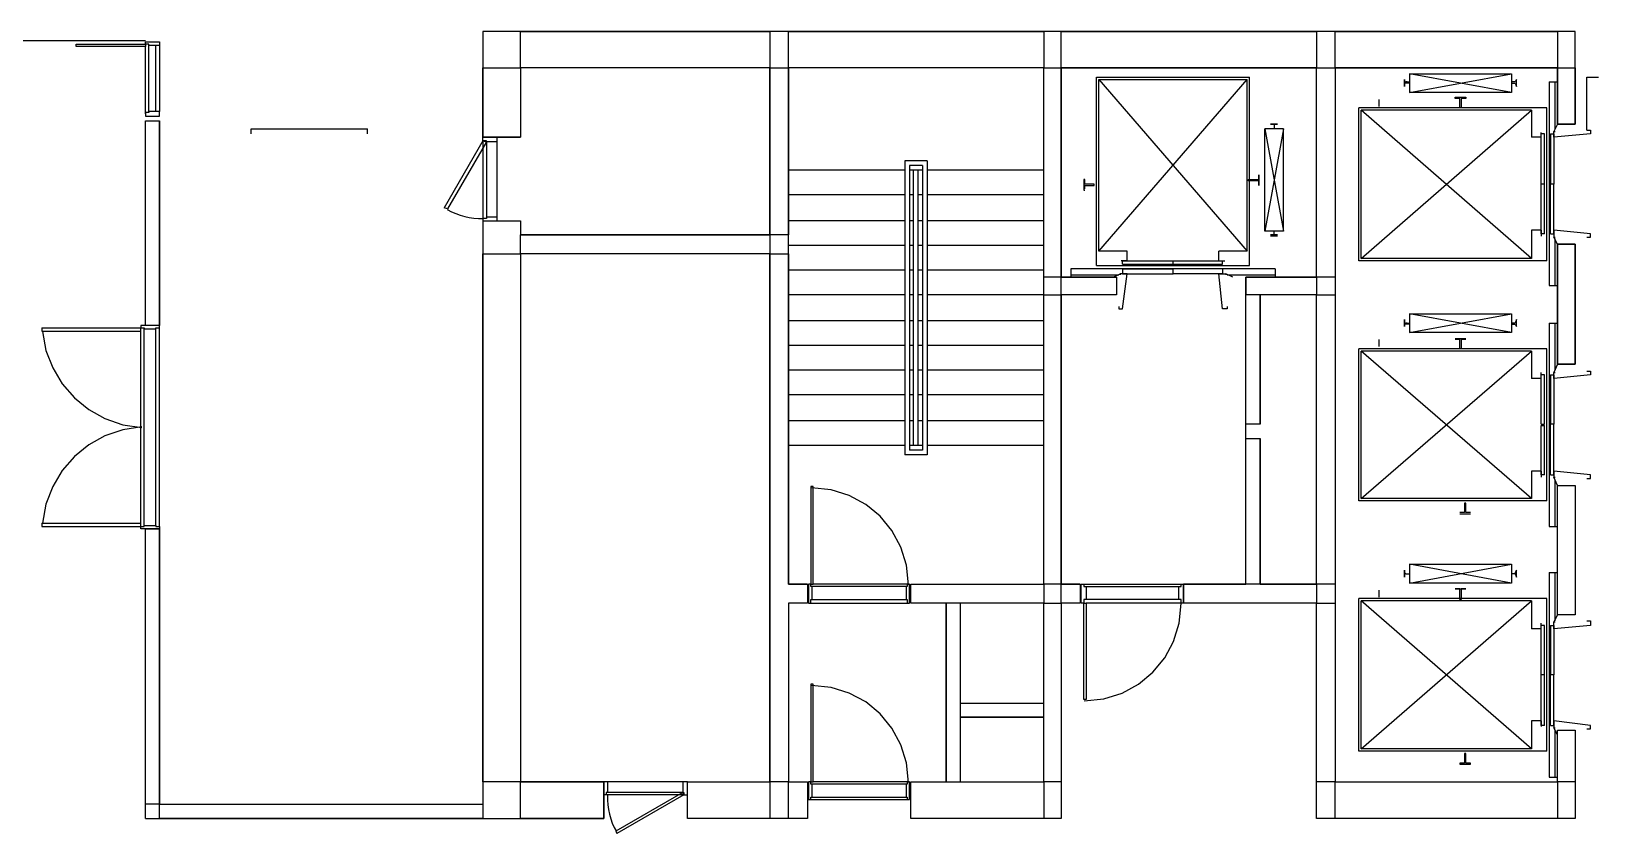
# Model space of a CAD drawing. Header units: millimetres. Extents: x -1062 to 473405, y -148599 to 38948.
# Drawn here: x 8255 to 25175, y -133243 to -124580 of the extents above; entities that cross this region are included whole.
import ezdxf

# ---------------------------------------------------------------- set-up
doc = ezdxf.new("R2010")
doc.units = ezdxf.units.MM
for name, color, linetype in [('CORE_REF', 8, 'Continuous'), ('DOOR', 3, 'Continuous'), ('WALL', 7, 'Continuous')]:
    doc.layers.add(name, color=color, linetype=linetype)

msp = doc.modelspace()

# ---------------------------------------------------------------- linework, layer by layer
at = {"layer": 'CORE_REF'}
for p, q in [((23131.3, -125037.7), (23131.3, -125240.9)), ((24235.6, -125240.9), (23131.3, -125037.7)), ((23131.3, -125037.7), (24235.6, -125037.7)), ((23131.3, -125240.9), (24235.6, -125037.7)), ((24235.6, -125037.7), (24235.6, -125240.9)), ((19754.9, -127108), (19754.9, -125075.8)), ((19754.9, -125075.8), (21405, -125075.8)), ((19780.3, -126955.6), (19780.3, -125101.2)), ((19780.3, -125101.2), (21379.6, -125101.2)), ((19780.3, -126955.6), (21379.6, -125101.2)), ((19780.3, -125101.2), (21379.6, -126955.6)), ((21379.6, -126955.6), (21379.6, -125101.2)), ((21405, -127108), (21405, -125075.8)), ((23080.5, -125177.4), (23080.5, -125101.2)), ((23080.5, -125101.2), (23080.5, -125126.6)), ((23080.5, -125126.6), (23093.2, -125126.6)), ((23093.2, -125139.3), (23080.5, -125139.3)), ((23080.5, -125139.3), (23080.5, -125177.4)), ((23105.9, -125126.6), (23093.2, -125126.6)), ((23105.9, -125139.3), (23093.2, -125139.3)), ((23105.9, -125126.6), (23131.3, -125126.6)), ((23131.3, -125139.3), (23105.9, -125139.3)), ((23131.3, -125126.6), (23131.3, -125139.3)), ((24261, -125126.6), (24235.6, -125126.6)), ((24235.6, -125126.6), (24235.6, -125139.3)), ((24235.6, -125139.3), (24261, -125139.3)), ((24273.7, -125126.6), (24261, -125126.6)), ((24261, -125139.3), (24273.7, -125139.3)), ((24286.4, -125101.2), (24273.7, -125126.6)), ((24273.7, -125139.3), (24286.4, -125177.4)), ((24286.4, -125177.4), (24286.4, -125101.2)), ((24641.8, -125126.6), (24641.8, -127323.9)), ((24641.8, -125126.6), (24730.6, -125126.6)), ((24705.3, -125634.7), (24705.3, -125126.6)), ((22801.3, -125317.1), (22801.3, -125393.3)), ((24235.6, -125240.9), (23131.3, -125240.9)), ((23626.3, -125304.4), (23626.3, -125291.7)), ((23626.3, -125291.7), (23740.6, -125291.7)), ((23677.1, -125304.4), (23626.3, -125304.4)), ((23677.1, -125342.5), (23677.1, -125304.4)), ((23677.1, -125406.1), (23677.1, -125342.5)), ((23740.6, -125304.4), (23689.8, -125304.4)), ((23689.8, -125304.4), (23689.8, -125342.5)), ((23689.8, -125342.5), (23689.8, -125406.1)), ((23740.6, -125291.7), (23740.6, -125304.4)), ((24616.4, -125406.1), (22585.5, -125406.1)), ((22585.5, -127057.2), (22585.5, -125406.1)), ((24451.4, -125431.5), (22610.9, -125431.5)), ((22610.9, -127031.8), (22610.9, -125431.5)), ((24451.4, -127031.8), (22610.9, -125431.5)), ((22610.9, -127031.8), (24451.4, -125431.5)), ((23689.8, -125406.1), (23677.1, -125406.1)), ((24451.4, -125431.5), (24451.4, -125723.6)), ((24616.4, -127057.2), (24616.4, -125406.1)), ((21773.1, -125634.7), (21570, -125634.7)), ((21570, -126739.7), (21570, -125634.7)), ((21773.1, -125634.7), (21570, -126739.7)), ((21570, -125634.7), (21773.1, -126739.7)), ((21633.5, -125583.9), (21709.6, -125583.9)), ((21671.6, -125583.9), (21633.5, -125583.9)), ((21671.6, -125583.9), (21671.6, -125609.3)), ((21684.3, -125583.9), (21671.6, -125583.9)), ((21671.6, -125609.3), (21671.6, -125634.7)), ((21709.6, -125583.9), (21684.3, -125583.9)), ((21773.1, -126739.7), (21773.1, -125634.7)), ((24552.9, -125723.6), (24552.9, -125672.8)), ((24552.9, -126231.6), (24552.9, -125685.5)), ((24591, -125685.5), (24552.9, -125685.5)), ((24591, -126231.6), (24591, -125685.5)), ((24654.5, -125685.5), (24654.5, -126231.6)), ((24654.5, -125685.5), (24692.6, -125685.5)), ((24730.6, -125583.9), (24692.6, -125660.1)), ((24692.6, -125723.6), (24692.6, -125660.1)), ((24692.6, -125660.1), (24705.3, -125660.1)), ((24692.6, -125685.5), (24692.6, -126231.6)), ((25086, -125685.5), (24692.6, -125723.6)), ((25048, -125647.4), (25086, -125647.4)), ((25086, -125647.4), (25086, -125685.5)), ((24552.9, -125723.6), (24451.4, -125723.6)), ((17927.1, -125977.6), (17685.9, -125977.6)), ((17685.9, -125977.6), (17685.9, -129152.9)), ((17876.3, -126028.4), (17736.7, -126028.4)), ((17736.7, -126028.4), (17736.7, -129102.1)), ((17876.3, -126028.4), (17876.3, -129102.1)), ((17927.1, -125977.6), (17927.1, -129152.9)), ((17685.9, -126079.2), (16429.3, -126079.2)), ((17876.3, -126079.2), (17736.7, -126079.2)), ((17774.7, -126079.2), (17774.7, -129051.3)), ((17825.5, -126079.2), (17825.5, -129051.3)), ((17876.3, -126079.2), (17863.6, -126079.2)), ((19183.7, -126079.2), (17927.1, -126079.2)), ((19628, -126180.8), (19615.3, -126180.8)), ((19615.3, -126180.8), (19615.3, -126295.1)), ((19628, -126231.6), (19628, -126180.8)), ((21392.3, -126193.5), (21392.3, -126180.8)), ((21392.3, -126180.8), (21430.4, -126180.8)), ((21430.4, -126193.5), (21392.3, -126193.5)), ((21430.4, -126180.8), (21455.8, -126180.8)), ((21455.8, -126193.5), (21430.4, -126193.5)), ((21455.8, -126180.8), (21468.5, -126180.8)), ((21468.5, -126193.5), (21455.8, -126193.5)), ((21468.5, -126180.8), (21493.9, -126180.8)), ((21493.9, -126193.5), (21468.5, -126193.5)), ((21493.9, -126180.8), (21506.6, -126180.8)), ((21506.6, -126193.5), (21493.9, -126193.5)), ((21506.6, -126180.8), (21506.6, -126130)), ((21506.6, -126130), (21506.6, -126244.3)), ((21506.6, -126244.3), (21506.6, -126193.5)), ((17685.9, -126345.9), (16429.3, -126345.9)), ((17774.7, -126345.9), (17736.7, -126345.9)), ((17876.3, -126345.9), (17825.5, -126345.9)), ((19183.7, -126345.9), (17927.1, -126345.9)), ((19615.3, -126295.1), (19628, -126295.1)), ((19640.7, -126231.6), (19628, -126231.6)), ((19628, -126282.4), (19628, -126244.3)), ((19628, -126244.3), (19640.7, -126244.3)), ((19691.4, -126231.6), (19640.7, -126231.6)), ((19640.7, -126244.3), (19691.4, -126244.3)), ((19729.5, -126231.6), (19691.4, -126231.6)), ((19691.4, -126244.3), (19729.5, -126244.3)), ((19729.5, -126244.3), (19729.5, -126231.6)), ((24552.9, -126765.1), (24552.9, -126231.6)), ((24591, -126231.6), (24552.9, -126231.6)), ((24591, -126765.1), (24591, -126231.6)), ((24654.5, -126765.1), (24654.5, -126231.6)), ((24692.6, -126231.6), (24654.5, -126231.6)), ((24692.6, -126765.1), (24692.6, -126231.6)), ((17685.9, -126625.4), (16429.3, -126625.4)), ((17774.7, -126625.4), (17736.7, -126625.4)), ((17876.3, -126625.4), (17825.5, -126625.4)), ((19183.7, -126625.4), (17927.1, -126625.4)), ((24451.4, -126727), (24451.4, -127031.8)), ((24552.9, -126727), (24451.4, -126727)), ((24552.9, -126727), (24552.9, -126790.5)), ((25086, -126765.1), (24692.6, -126727)), ((24692.6, -126727), (24692.6, -126803.2)), ((17685.9, -126892.1), (16429.3, -126892.1)), ((17774.7, -126892.1), (17736.7, -126892.1)), ((17876.3, -126892.1), (17825.5, -126892.1)), ((19183.7, -126892.1), (17927.1, -126892.1)), ((21773.1, -126739.7), (21570, -126739.7)), ((21671.6, -126777.8), (21633.5, -126777.8)), ((21709.6, -126790.5), (21633.5, -126790.5)), ((21671.6, -126765.1), (21671.6, -126739.7)), ((21671.6, -126777.8), (21671.6, -126765.1)), ((21684.3, -126777.8), (21671.6, -126777.8)), ((21709.6, -126777.8), (21684.3, -126777.8)), ((24591, -126765.1), (24552.9, -126765.1)), ((24654.5, -126765.1), (24692.6, -126765.1)), ((24692.6, -126803.2), (24705.3, -126803.2)), ((24730.6, -126879.4), (24692.6, -126803.2)), ((24705.3, -127323.9), (24705.3, -126815.9)), ((25048, -126803.2), (25086, -126803.2)), ((25086, -126803.2), (25086, -126765.1)), ((20084.9, -126955.6), (19780.3, -126955.6)), ((20084.9, -127057.2), (20021.4, -127057.2)), ((20034.1, -127057.2), (20580, -127057.2)), ((20034.1, -127095.3), (20034.1, -127057.2)), ((20084.9, -127057.2), (20084.9, -126955.6)), ((20580, -127057.2), (21113.1, -127057.2)), ((20580, -127095.3), (20580, -127057.2)), ((21379.6, -126955.6), (21075, -126955.6)), ((21075, -127057.2), (21075, -126955.6)), ((21075, -127057.2), (21138.5, -127057.2)), ((21113.1, -127095.3), (21113.1, -127057.2)), ((24616.4, -127057.2), (22585.5, -127057.2)), ((24451.4, -127031.8), (22610.9, -127031.8)), ((17685.9, -127158.8), (16429.3, -127158.8)), ((17774.7, -127158.8), (17736.7, -127158.8)), ((17876.3, -127158.8), (17825.5, -127158.8)), ((19183.7, -127158.8), (17927.1, -127158.8)), ((21684.3, -127146.1), (19475.6, -127146.1)), ((19475.6, -127146.1), (19475.6, -127235)), ((19475.6, -127209.6), (19996.1, -127209.6)), ((19754.9, -127108), (21405, -127108)), ((19932.6, -127235), (20008.8, -127196.9)), ((20084.9, -127196.9), (20008.8, -127196.9)), ((20008.8, -127196.9), (20008.8, -127209.6)), ((20034.1, -127095.3), (20580, -127095.3)), ((20034.1, -127146.1), (20580, -127146.1)), ((20034.1, -127146.1), (20034.1, -127196.9)), ((20034.1, -127196.9), (20580, -127196.9)), ((20034.1, -127578), (20084.9, -127196.9)), ((20580, -127095.3), (21113.1, -127095.3)), ((21113.1, -127146.1), (20580, -127146.1)), ((20580, -127196.9), (20580, -127146.1)), ((21113.1, -127196.9), (20580, -127196.9)), ((21113.1, -127578), (21075, -127196.9)), ((21075, -127196.9), (21151.1, -127196.9)), ((21113.1, -127146.1), (21113.1, -127196.9)), ((21151.1, -127196.9), (21151.1, -127209.6)), ((21227.3, -127235), (21151.1, -127196.9)), ((21163.8, -127209.6), (21684.3, -127209.6)), ((21684.3, -127146.1), (21684.3, -127235)), ((24641.8, -127323.9), (24730.6, -127323.9)), ((17685.9, -127425.6), (16429.3, -127425.6)), ((17774.7, -127425.6), (17736.7, -127425.6)), ((17876.3, -127425.6), (17825.5, -127425.6)), ((19183.7, -127425.6), (17927.1, -127425.6)), ((19996.1, -127552.6), (19996.1, -127578)), ((21163.8, -127552.6), (21163.8, -127578)), ((17685.9, -127705), (16429.3, -127705)), ((17774.7, -127705), (17736.7, -127705)), ((17876.3, -127705), (17825.5, -127705)), ((19183.7, -127705), (17927.1, -127705)), ((19996.1, -127578), (20034.1, -127578)), ((21163.8, -127578), (21113.1, -127578)), ((23080.5, -127768.5), (23080.5, -127692.3)), ((23080.5, -127692.3), (23080.5, -127730.4)), ((23080.5, -127730.4), (23093.2, -127730.4)), ((23093.2, -127743.1), (23080.5, -127743.1)), ((23080.5, -127743.1), (23080.5, -127768.5)), ((23105.9, -127730.4), (23093.2, -127730.4)), ((23105.9, -127743.1), (23093.2, -127743.1)), ((23105.9, -127730.4), (23131.3, -127730.4)), ((23131.3, -127743.1), (23105.9, -127743.1)), ((23131.3, -127628.8), (23131.3, -127832)), ((24235.6, -127832), (23131.3, -127628.8)), ((23131.3, -127628.8), (24235.6, -127628.8)), ((23131.3, -127832), (24235.6, -127628.8)), ((23131.3, -127730.4), (23131.3, -127743.1)), ((24235.6, -127628.8), (24235.6, -127832)), ((24261, -127730.4), (24235.6, -127730.4)), ((24235.6, -127730.4), (24235.6, -127743.1)), ((24235.6, -127743.1), (24261, -127743.1)), ((24273.7, -127730.4), (24261, -127730.4)), ((24261, -127743.1), (24273.7, -127743.1)), ((24286.4, -127692.3), (24273.7, -127730.4)), ((24273.7, -127743.1), (24286.4, -127768.5)), ((24286.4, -127768.5), (24286.4, -127692.3)), ((24641.8, -127730.4), (24641.8, -129927.7)), ((24641.8, -127730.4), (24730.6, -127730.4)), ((24705.3, -128238.4), (24705.3, -127730.4)), ((22801.3, -127908.2), (22801.3, -127984.4)), ((24235.6, -127832), (23131.3, -127832)), ((23626.3, -127895.5), (23740.6, -127895.5)), ((23677.1, -127908.2), (23626.3, -127908.2)), ((23677.1, -127946.3), (23677.1, -127908.2)), ((23740.6, -127908.2), (23689.8, -127908.2)), ((23689.8, -127908.2), (23689.8, -127946.3)), ((17685.9, -127971.7), (16429.3, -127971.7)), ((17774.7, -127971.7), (17736.7, -127971.7)), ((17876.3, -127971.7), (17825.5, -127971.7)), ((19183.7, -127971.7), (17927.1, -127971.7)), ((24616.4, -128009.8), (22585.5, -128009.8)), ((22585.5, -129648.3), (22585.5, -128009.8)), ((24451.4, -128035.2), (22610.9, -128035.2)), ((22610.9, -129622.9), (22610.9, -128035.2)), ((24451.4, -129622.9), (22610.9, -128035.2)), ((22610.9, -129622.9), (24451.4, -128035.2)), ((23677.1, -128009.8), (23677.1, -127946.3)), ((23689.8, -128009.8), (23677.1, -128009.8)), ((23689.8, -127946.3), (23689.8, -128009.8)), ((24451.4, -128035.2), (24451.4, -128327.3)), ((24616.4, -129648.3), (24616.4, -128009.8)), ((17685.9, -128238.4), (16429.3, -128238.4)), ((17774.7, -128238.4), (17736.7, -128238.4)), ((17876.3, -128238.4), (17825.5, -128238.4)), ((19183.7, -128238.4), (17927.1, -128238.4)), ((24730.6, -128174.9), (24692.6, -128263.8)), ((25048, -128251.1), (25086, -128251.1)), ((25086, -128251.1), (25086, -128289.2)), ((24552.9, -128327.3), (24451.4, -128327.3)), ((24552.9, -128327.3), (24552.9, -128263.8)), ((24552.9, -128822.7), (24552.9, -128289.2)), ((24591, -128289.2), (24552.9, -128289.2)), ((24591, -128822.7), (24591, -128289.2)), ((24654.5, -128289.2), (24654.5, -128822.7)), ((24654.5, -128289.2), (24692.6, -128289.2)), ((24692.6, -128327.3), (24692.6, -128263.8)), ((24692.6, -128263.8), (24705.3, -128263.8)), ((24692.6, -128289.2), (24692.6, -128822.7)), ((25086, -128289.2), (24692.6, -128327.3)), ((17685.9, -128505.2), (16429.3, -128505.2)), ((17774.7, -128505.2), (17736.7, -128505.2)), ((17876.3, -128505.2), (17825.5, -128505.2)), ((19183.7, -128505.2), (17927.1, -128505.2)), ((17685.9, -128784.6), (16429.3, -128784.6)), ((17774.7, -128784.6), (17736.7, -128784.6)), ((17876.3, -128784.6), (17825.5, -128784.6)), ((19183.7, -128784.6), (17927.1, -128784.6)), ((24552.9, -128822.7), (24591, -128822.7)), ((24552.9, -129368.9), (24552.9, -128835.4)), ((24552.9, -128835.4), (24591, -128835.4)), ((24591, -129368.9), (24591, -128835.4)), ((24654.5, -129368.9), (24654.5, -128822.7)), ((24692.6, -128822.7), (24654.5, -128822.7)), ((24692.6, -129368.9), (24692.6, -128822.7)), ((17685.9, -129051.3), (16429.3, -129051.3)), ((17774.7, -129051.3), (17736.7, -129051.3)), ((17876.3, -129051.3), (17774.7, -129051.3)), ((17876.3, -129051.3), (17863.6, -129051.3)), ((19183.7, -129051.3), (17927.1, -129051.3)), ((17927.1, -129152.9), (17685.9, -129152.9)), ((17876.3, -129102.1), (17736.7, -129102.1)), ((24451.4, -129330.8), (24451.4, -129622.9)), ((24552.9, -129330.8), (24451.4, -129330.8)), ((24552.9, -129330.8), (24552.9, -129394.3)), ((24591, -129368.9), (24552.9, -129368.9)), ((24654.5, -129368.9), (24692.6, -129368.9)), ((25086, -129368.9), (24692.6, -129330.8)), ((24692.6, -129330.8), (24692.6, -129394.3)), ((24692.6, -129394.3), (24705.3, -129394.3)), ((24730.6, -129483.2), (24692.6, -129394.3)), ((24705.3, -129927.7), (24705.3, -129419.7)), ((25048, -129407), (25086, -129407)), ((25086, -129407), (25086, -129368.9)), ((24616.4, -129648.3), (22585.5, -129648.3)), ((24451.4, -129622.9), (22610.9, -129622.9)), ((23727.9, -129775.3), (23677.1, -129775.3)), ((23740.6, -129673.7), (23727.9, -129673.7)), ((23727.9, -129673.7), (23727.9, -129737.2)), ((23727.9, -129737.2), (23727.9, -129775.3)), ((23740.6, -129737.2), (23740.6, -129673.7)), ((23740.6, -129775.3), (23740.6, -129737.2)), ((23791.3, -129775.3), (23740.6, -129775.3)), ((23677.1, -129788), (23791.3, -129788)), ((24641.8, -129927.7), (24730.6, -129927.7)), ((23080.5, -130473.9), (23080.5, -130397.7)), ((23080.5, -130397.7), (23080.5, -130423.1)), ((23080.5, -130423.1), (23093.2, -130435.8)), ((23093.2, -130435.8), (23080.5, -130435.8)), ((23080.5, -130435.8), (23080.5, -130473.9)), ((23093.2, -130435.8), (23105.9, -130435.8)), ((23105.9, -130435.8), (23131.3, -130435.8)), ((23131.3, -130334.2), (23131.3, -130537.4)), ((24235.6, -130537.4), (23131.3, -130334.2)), ((23131.3, -130334.2), (24235.6, -130334.2)), ((23131.3, -130537.4), (24235.6, -130334.2)), ((24235.6, -130334.2), (24235.6, -130537.4)), ((24261, -130435.8), (24235.6, -130435.8)), ((24273.7, -130435.8), (24261, -130435.8)), ((24286.4, -130397.7), (24273.7, -130423.1)), ((24273.7, -130423.1), (24273.7, -130435.8)), ((24273.7, -130435.8), (24286.4, -130473.9)), ((24286.4, -130473.9), (24286.4, -130397.7)), ((24641.8, -130423.1), (24641.8, -132633.1)), ((24641.8, -130423.1), (24730.6, -130423.1)), ((24705.3, -130943.8), (24705.3, -130423.1)), ((22801.3, -130613.6), (22801.3, -130689.8)), ((24235.6, -130537.4), (23131.3, -130537.4)), ((23677.1, -130600.9), (23626.3, -130600.9)), ((23626.3, -130600.9), (23740.6, -130600.9)), ((23677.1, -130613.6), (23677.1, -130600.9)), ((23677.1, -130639), (23677.1, -130613.6)), ((23740.6, -130600.9), (23689.8, -130600.9)), ((23689.8, -130600.9), (23689.8, -130613.6)), ((23689.8, -130613.6), (23689.8, -130639)), ((24616.4, -130702.5), (22585.5, -130702.5)), ((22585.5, -132353.7), (22585.5, -130702.5)), ((24451.4, -130727.9), (22610.9, -130727.9)), ((22610.9, -132328.3), (22610.9, -130727.9)), ((24451.4, -132328.3), (22610.9, -130727.9)), ((22610.9, -132328.3), (24451.4, -130727.9)), ((23677.1, -130651.7), (23677.1, -130639)), ((23677.1, -130702.5), (23677.1, -130651.7)), ((23677.1, -130715.2), (23677.1, -130702.5)), ((23689.8, -130715.2), (23677.1, -130715.2)), ((23689.8, -130639), (23689.8, -130651.7)), ((23689.8, -130651.7), (23689.8, -130702.5)), ((23689.8, -130702.5), (23689.8, -130715.2)), ((24451.4, -130727.9), (24451.4, -131032.7)), ((24616.4, -132353.7), (24616.4, -130702.5)), ((24730.6, -130880.3), (24692.6, -130956.5)), ((24692.6, -131032.7), (24692.6, -130956.5)), ((24692.6, -130956.5), (24705.3, -130956.5)), ((25048, -130943.8), (25086, -130943.8)), ((25086, -130943.8), (25086, -130994.6)), ((24552.9, -131032.7), (24451.4, -131032.7)), ((24552.9, -131032.7), (24552.9, -130969.2)), ((24552.9, -131528.1), (24552.9, -130994.6)), ((24591, -130994.6), (24552.9, -130994.6)), ((24591, -131528.1), (24591, -130994.6)), ((24654.5, -130994.6), (24654.5, -131528.1)), ((24654.5, -130994.6), (24692.6, -130994.6)), ((24692.6, -130994.6), (24692.6, -131528.1)), ((25086, -130994.6), (24692.6, -131032.7)), ((24552.9, -132074.2), (24552.9, -131528.1)), ((24591, -131528.1), (24552.9, -131528.1)), ((24591, -132074.2), (24591, -131528.1)), ((24654.5, -132074.2), (24654.5, -131528.1)), ((24692.6, -131528.1), (24654.5, -131528.1)), ((24692.6, -132074.2), (24692.6, -131528.1)), ((24451.4, -132023.4), (24451.4, -132328.3)), ((24552.9, -132023.4), (24451.4, -132023.4)), ((24552.9, -132023.4), (24552.9, -132086.9)), ((24591, -132074.2), (24552.9, -132074.2)), ((24654.5, -132074.2), (24692.6, -132074.2)), ((25086, -132074.2), (24692.6, -132023.4)), ((24692.6, -132023.4), (24692.6, -132099.6)), ((24692.6, -132099.6), (24705.3, -132099.6)), ((24730.6, -132175.8), (24692.6, -132099.6)), ((24705.3, -132633.1), (24705.3, -132125)), ((25048, -132112.3), (25086, -132112.3)), ((25086, -132112.3), (25086, -132074.2)), ((24616.4, -132353.7), (22585.5, -132353.7)), ((24451.4, -132328.3), (22610.9, -132328.3)), ((23727.9, -132480.7), (23677.1, -132480.7)), ((23677.1, -132480.7), (23677.1, -132493.4)), ((23740.6, -132379.1), (23727.9, -132379.1)), ((23727.9, -132379.1), (23727.9, -132442.6)), ((23727.9, -132442.6), (23727.9, -132468)), ((23727.9, -132468), (23727.9, -132480.7)), ((23740.6, -132442.6), (23740.6, -132379.1)), ((23740.6, -132468), (23740.6, -132442.6)), ((23740.6, -132480.7), (23740.6, -132468)), ((23791.3, -132480.7), (23740.6, -132480.7)), ((23791.3, -132493.4), (23791.3, -132480.7)), ((23677.1, -132493.4), (23791.3, -132493.4)), ((24641.8, -132633.1), (24730.6, -132633.1))]:
    msp.add_line(p, q, dxfattribs=at)
at = {"layer": 'DOOR'}
for p, q in [((9486.1, -124720.2), (9486.1, -124694.8)), ((9486.1, -124694.8), (9638.4, -124694.8)), ((9638.4, -124694.8), (9638.4, -124732.9)), ((8737.2, -124720.2), (9486.1, -124720.2)), ((8737.2, -124745.6), (8737.2, -124720.2)), ((9486.1, -124745.6), (8737.2, -124745.6)), ((9486.1, -124720.2), (9486.1, -124745.6)), ((9524.1, -124720.2), (9486.1, -124720.2)), ((9486.1, -125469.6), (9486.1, -124745.6)), ((9524.1, -124732.9), (9524.1, -124720.2)), ((9524.1, -125444.2), (9524.1, -124732.9)), ((9638.4, -124732.9), (9524.1, -124732.9)), ((9600.3, -125444.2), (9600.3, -124732.9)), ((9638.4, -124720.2), (9638.4, -125444.2)), ((9486.1, -125456.9), (9486.1, -125495)), ((9524.1, -125456.9), (9486.1, -125456.9)), ((9486.1, -125495), (9638.4, -125495)), ((9638.4, -125444.2), (9524.1, -125444.2)), ((9524.1, -125444.2), (9524.1, -125456.9)), ((9638.4, -125495), (9638.4, -125444.2)), ((13129, -125761.7), (12710.2, -126485.7)), ((13167.1, -125774.4), (12748.2, -126498.4)), ((13129, -125723.6), (13281.3, -125723.6)), ((13129, -125761.7), (13129, -125723.6)), ((13167.1, -125761.7), (13129, -125761.7)), ((13129, -125761.7), (13167.1, -125774.4)), ((13129, -125761.7), (13129, -126600)), ((13167.1, -125774.4), (13167.1, -125761.7)), ((13281.3, -125774.4), (13167.1, -125774.4)), ((13167.1, -125774.4), (13167.1, -126600)), ((13281.3, -125723.6), (13281.3, -125774.4)), ((13281.3, -125774.4), (13281.3, -126587.3)), ((12748.2, -126498.4), (12710.2, -126485.7)), ((12744.9, -126503.9), (12790, -126527.5)), ((12790, -126527.5), (12836.5, -126547.8)), ((12836.5, -126547.8), (12884.2, -126564.8)), ((12884.2, -126564.8), (12932.9, -126578.5)), ((12932.9, -126578.5), (12982.4, -126588.9)), ((12982.4, -126588.9), (13032.6, -126595.9)), ((13032.6, -126595.9), (13083.2, -126599.5)), ((13083.2, -126599.5), (13134.1, -126599.6)), ((13167.1, -126600), (13129, -126600)), ((13129, -126600), (13129, -126625.4)), ((13129, -126625.4), (13281.3, -126625.4)), ((13281.3, -126587.3), (13167.1, -126587.3)), ((13167.1, -126587.3), (13167.1, -126600)), ((13281.3, -126587.3), (13281.3, -126625.4)), ((8369.1, -127781.2), (9435.3, -127781.2)), ((8369.1, -127781.2), (8369.1, -127819.3)), ((8369.1, -127819.3), (9435.3, -127819.3)), ((8374.2, -127819.9), (8412.5, -128024.9)), ((9638.4, -127755.8), (9435.3, -127755.8)), ((9435.3, -127755.8), (9435.3, -127781.2)), ((9435.3, -127781.2), (9473.4, -127781.2)), ((9435.3, -129927.7), (9435.3, -127781.2)), ((9473.4, -127781.2), (9473.4, -127793.9)), ((9473.4, -127793.9), (9600.3, -127793.9)), ((9473.4, -129915), (9473.4, -127793.9)), ((9600.3, -127793.9), (9600.3, -127781.2)), ((9600.3, -127781.2), (9638.4, -127781.2)), ((9600.3, -129915), (9600.3, -127793.9)), ((9638.4, -127781.2), (9638.4, -127755.8)), ((9638.4, -129927.7), (9638.4, -127781.2)), ((8412.5, -128024.9), (8485.1, -128215)), ((8485.1, -128215), (8588.4, -128387)), ((8588.4, -128387), (8719.1, -128537.5)), ((8719.1, -128537.5), (8873.8, -128663.3)), ((8873.8, -128663.3), (9049.1, -128760.9)), ((9049.1, -128760.9), (9241.4, -128827.2)), ((9241.4, -128881.8), (9049.1, -128948)), ((9241.4, -128827.2), (9447.4, -128858.6)), ((9447.4, -128850.3), (9241.4, -128881.8)), ((8873.8, -129045.6), (8719.1, -129171.4)), ((9049.1, -128948), (8873.8, -129045.6)), ((8719.1, -129171.4), (8588.4, -129321.9)), ((8588.4, -129321.9), (8485.1, -129493.9)), ((8485.1, -129493.9), (8412.5, -129684)), ((16670.4, -129495.9), (16670.4, -130550.1)), ((16695.8, -129495.9), (16670.4, -129495.9)), ((16887.8, -129529.9), (16676.8, -129508.6)), ((16695.8, -130550.1), (16695.8, -129495.9)), ((17084.4, -129590.9), (16887.8, -129529.9)), ((17262.3, -129687.5), (17084.4, -129590.9)), ((8412.5, -129684), (8374.2, -129889)), ((17417.3, -129815.5), (17262.3, -129687.5)), ((8369.1, -129889.6), (9435.3, -129889.6)), ((8369.1, -129889.6), (8369.1, -129927.7)), ((8369.1, -129927.7), (9435.3, -129927.7)), ((9435.3, -129927.7), (9473.4, -129927.7)), ((9435.3, -129953.1), (9435.3, -129927.7)), ((9473.4, -129927.7), (9473.4, -129915)), ((9473.4, -129915), (9600.3, -129915)), ((9600.3, -129915), (9600.3, -129927.7)), ((9600.3, -129927.7), (9638.4, -129927.7)), ((9638.4, -129927.7), (9638.4, -129953.1)), ((17545.1, -129970.6), (17417.3, -129815.5)), ((9638.4, -129953.1), (9435.3, -129953.1)), ((17641.7, -130148.6), (17545.1, -129970.6)), ((17702.7, -130345.2), (17641.7, -130148.6)), ((17724, -130556.4), (17702.7, -130345.2)), ((16670.4, -130550.1), (16645.1, -130550.1)), ((16645.1, -130550.1), (16645.1, -130753.3)), ((16670.4, -130550.1), (16695.8, -130550.1)), ((16670.4, -130575.5), (16670.4, -130550.1)), ((16683.1, -130575.5), (16670.4, -130575.5)), ((16683.1, -130715.2), (16683.1, -130575.5)), ((17698.6, -130575.5), (16683.1, -130575.5)), ((17711.3, -130550.1), (16695.8, -130550.1)), ((17711.3, -130575.5), (17698.6, -130575.5)), ((17698.6, -130575.5), (17698.6, -130715.2)), ((17736.7, -130550.1), (17711.3, -130550.1)), ((17711.3, -130550.1), (17711.3, -130575.5)), ((17736.7, -130753.3), (17736.7, -130550.1)), ((19589.9, -130753.3), (19589.9, -130550.1)), ((19589.9, -130550.1), (19615.3, -130550.1)), ((19615.3, -130550.1), (19615.3, -130575.5)), ((19615.3, -130550.1), (20668.8, -130550.1)), ((19615.3, -130575.5), (19640.7, -130575.5)), ((19640.7, -130575.5), (19640.7, -130715.2)), ((19640.7, -130575.5), (20643.4, -130575.5)), ((20643.4, -130715.2), (20643.4, -130575.5)), ((20643.4, -130575.5), (20668.8, -130575.5)), ((20668.8, -130575.5), (20668.8, -130550.1)), ((20668.8, -130550.1), (20694.2, -130550.1)), ((16645.1, -130753.3), (16670.4, -130753.3)), ((16670.4, -130753.3), (16670.4, -130715.2)), ((16670.4, -130715.2), (16683.1, -130715.2)), ((16670.4, -130753.3), (17711.3, -130753.3)), ((16683.1, -130715.2), (17698.6, -130715.2)), ((17698.6, -130715.2), (17711.3, -130715.2)), ((17711.3, -130715.2), (17711.3, -130753.3)), ((17711.3, -130753.3), (17736.7, -130753.3)), ((19615.3, -130753.3), (19589.9, -130753.3)), ((19640.7, -130715.2), (19615.3, -130715.2)), ((19615.3, -130715.2), (19615.3, -130753.3)), ((19615.3, -131794.8), (19615.3, -130753.3)), ((19615.3, -130753.3), (19640.7, -130753.3)), ((20643.4, -130715.2), (19640.7, -130715.2)), ((19640.7, -130753.3), (19640.7, -131794.8)), ((20668.8, -130753.3), (19640.7, -130753.3)), ((20668.8, -130715.2), (20643.4, -130715.2)), ((20647.5, -130970.8), (20668.8, -130759.6)), ((20668.8, -130753.3), (20668.8, -130715.2)), ((20694.2, -130753.3), (20668.8, -130753.3)), ((20586.5, -131167.5), (20647.5, -130970.8)), ((20490, -131345.5), (20586.5, -131167.5)), ((20362.1, -131500.6), (20490, -131345.5)), ((16670.4, -131629.7), (16670.4, -132683.9)), ((16695.8, -131629.7), (16670.4, -131629.7)), ((16695.8, -132683.9), (16695.8, -131629.7)), ((20029.2, -131725.2), (20207.1, -131628.5)), ((20207.1, -131628.5), (20362.1, -131500.6)), ((16887.8, -131663.7), (16676.8, -131642.4)), ((17084.4, -131724.7), (16887.8, -131663.7)), ((17262.3, -131821.3), (17084.4, -131724.7)), ((19640.7, -131794.8), (19615.3, -131794.8)), ((19621.6, -131807.5), (19832.7, -131786.2)), ((19832.7, -131786.2), (20029.2, -131725.2)), ((17417.3, -131949.3), (17262.3, -131821.3)), ((17545.1, -132104.4), (17417.3, -131949.3)), ((17641.7, -132282.4), (17545.1, -132104.4)), ((17702.7, -132479.1), (17641.7, -132282.4)), ((17724, -132690.2), (17702.7, -132479.1)), ((14436.4, -132823.6), (14436.4, -132683.9)), ((14474.5, -132683.9), (14436.4, -132683.9)), ((14474.5, -132798.2), (14461.8, -132798.2)), ((14461.8, -132798.2), (14461.8, -132823.6)), ((15286.9, -132798.2), (14461.8, -132798.2)), ((15286.9, -132683.9), (14474.5, -132683.9)), ((14474.5, -132683.9), (14474.5, -132798.2)), ((15286.9, -132798.2), (14563.4, -133217.4)), ((15337.6, -132683.9), (15286.9, -132683.9)), ((15286.9, -132683.9), (15286.9, -132798.2)), ((15286.9, -132798.2), (15299.6, -132798.2)), ((15299.6, -132823.6), (15286.9, -132798.2)), ((15299.6, -132798.2), (15299.6, -132823.6)), ((15337.6, -132823.6), (15337.6, -132683.9)), ((16670.4, -132683.9), (16645.1, -132683.9)), ((16645.1, -132683.9), (16645.1, -132874.4)), ((16670.4, -132683.9), (16695.8, -132683.9)), ((16670.4, -132709.3), (16670.4, -132683.9)), ((16683.1, -132709.3), (16670.4, -132709.3)), ((16683.1, -132849), (16683.1, -132709.3)), ((17698.6, -132709.3), (16683.1, -132709.3)), ((17711.3, -132683.9), (16695.8, -132683.9)), ((17711.3, -132709.3), (17698.6, -132709.3)), ((17698.6, -132709.3), (17698.6, -132849)), ((17736.7, -132683.9), (17711.3, -132683.9)), ((17711.3, -132683.9), (17711.3, -132709.3)), ((17736.7, -132874.4), (17736.7, -132683.9)), ((14461.8, -132823.6), (14436.4, -132823.6)), ((15299.6, -132823.6), (14461.8, -132823.6)), ((14474.9, -132831.2), (14475, -132882.2)), ((14475, -132882.2), (14478.6, -132932.8)), ((14478.6, -132932.8), (14485.6, -132983)), ((14485.6, -132983), (14495.9, -133032.6)), ((15299.6, -132823.6), (14576.1, -133242.8)), ((15299.6, -132823.6), (15337.6, -132823.6)), ((16645.1, -132874.4), (16670.4, -132874.4)), ((16670.4, -132874.4), (16670.4, -132849)), ((16670.4, -132849), (16683.1, -132849)), ((16670.4, -132874.4), (17711.3, -132874.4)), ((16683.1, -132849), (17698.6, -132849)), ((17698.6, -132849), (17711.3, -132849)), ((17711.3, -132849), (17711.3, -132874.4)), ((17711.3, -132874.4), (17736.7, -132874.4)), ((14495.9, -133032.6), (14509.7, -133081.3)), ((14509.7, -133081.3), (14526.7, -133129)), ((14526.7, -133129), (14547, -133175.5)), ((14547, -133175.5), (14570.5, -133220.7)), ((14563.4, -133217.4), (14576.1, -133242.8))]:
    msp.add_line(p, q, dxfattribs=at)
at = {"layer": 'WALL'}
for p, q in [((9486.1, -124682.1), (2860.2, -124682.1)), ((24921, -124580.5), (13129, -124580.5)), ((13129, -124580.5), (13129, -125723.6)), ((24921, -125583.9), (24921, -124580.5)), ((13535.2, -124974.2), (13535.2, -125723.6)), ((16226.2, -124974.2), (13535.2, -124974.2)), ((16226.2, -124974.2), (16226.2, -126777.8)), ((16429.3, -130550.1), (16429.3, -124974.2)), ((19183.7, -124974.2), (16429.3, -124974.2)), ((19183.7, -130550.1), (19183.7, -124974.2)), ((19374.1, -124974.2), (22128.5, -124974.2)), ((19374.1, -127235), (19374.1, -124974.2)), ((22128.5, -127235), (22128.5, -124974.2)), ((22331.6, -124974.2), (22331.6, -132683.9)), ((22331.6, -124974.2), (24730.6, -124974.2)), ((24730.6, -124974.2), (24730.6, -125583.9)), ((25048, -125647.4), (25048, -125075.8)), ((25048, -125075.8), (25174.9, -125075.8)), ((9486.1, -127755.8), (9486.1, -125545.8)), ((9638.4, -127755.8), (9638.4, -125545.8)), ((10628.5, -125634.7), (11885.1, -125634.7)), ((10628.5, -125685.5), (10628.5, -125634.7)), ((11885.1, -125685.5), (11885.1, -125634.7)), ((24730.6, -125583.9), (24921, -125583.9)), ((13129, -125723.6), (13535.2, -125723.6)), ((13129, -126625.4), (13129, -133077.6)), ((13129, -126625.4), (13535.2, -126625.4)), ((13535.2, -126625.4), (13535.2, -126777.8)), ((16226.2, -126777.8), (13535.2, -126777.8)), ((24921, -126879.4), (24730.6, -126879.4)), ((24730.6, -126879.4), (24730.6, -128174.9)), ((24921, -128174.9), (24921, -126879.4)), ((13535.2, -126981), (13535.2, -132683.9)), ((16226.2, -126981), (13535.2, -126981)), ((16226.2, -126981), (16226.2, -132683.9)), ((19970.7, -127235), (19374.1, -127235)), ((19970.7, -127235), (19970.7, -127425.6)), ((22128.5, -127235), (21366.9, -127235)), ((21366.9, -127235), (21366.9, -127425.6)), ((19970.7, -127425.6), (19374.1, -127425.6)), ((19374.1, -130550.1), (19374.1, -127425.6)), ((22128.5, -127425.6), (21366.9, -127425.6)), ((21366.9, -130550.1), (21366.9, -127425.6)), ((21519.3, -128822.7), (21519.3, -127425.6)), ((22128.5, -130550.1), (22128.5, -127425.6)), ((9638.4, -127755.8), (9486.1, -127755.8)), ((24730.6, -128174.9), (24921, -128174.9)), ((21519.3, -130550.1), (21519.3, -128975.1)), ((24730.6, -129483.2), (24921, -129483.2)), ((24730.6, -130880.3), (24730.6, -129483.2)), ((24921, -129483.2), (24921, -130880.3)), ((9486.1, -133077.6), (9486.1, -129953.1)), ((9638.4, -129953.1), (9486.1, -129953.1)), ((9638.4, -132925.2), (9638.4, -129953.1)), ((16632.4, -130550.1), (16429.3, -130550.1)), ((16632.4, -130550.1), (16632.4, -130753.3)), ((17749.4, -130550.1), (19183.7, -130550.1)), ((17749.4, -130753.3), (17749.4, -130550.1)), ((19577.2, -130550.1), (19374.1, -130550.1)), ((19577.2, -130550.1), (19577.2, -130753.3)), ((20694.2, -130550.1), (20694.2, -130753.3)), ((22128.5, -130550.1), (20694.2, -130550.1)), ((16632.4, -130753.3), (16429.3, -130753.3)), ((16429.3, -130753.3), (16429.3, -132683.9)), ((19183.7, -130753.3), (17749.4, -130753.3)), ((18130.2, -130753.3), (18130.2, -132683.9)), ((18282.5, -130753.3), (18282.5, -132683.9)), ((19183.7, -132683.9), (19183.7, -130753.3)), ((19577.2, -130753.3), (19374.1, -130753.3)), ((19374.1, -130753.3), (19374.1, -133077.6)), ((22128.5, -130753.3), (20694.2, -130753.3)), ((22128.5, -133077.6), (22128.5, -130753.3)), ((24921, -130880.3), (24730.6, -130880.3)), ((18282.5, -131832.9), (19183.7, -131832.9)), ((18282.5, -131985.3), (19183.7, -131985.3)), ((24730.6, -132683.9), (24730.6, -132125)), ((24730.6, -132125), (24921, -132125)), ((24921, -132125), (24921, -133077.6)), ((14436.4, -132683.9), (13535.2, -132683.9)), ((14436.4, -133077.6), (14436.4, -132683.9)), ((15337.6, -133077.6), (15337.6, -132683.9)), ((15337.6, -132683.9), (16226.2, -132683.9)), ((16429.3, -132683.9), (16632.4, -132683.9)), ((16632.4, -132683.9), (16632.4, -133077.6)), ((17749.4, -132683.9), (19183.7, -132683.9)), ((17749.4, -133077.6), (17749.4, -132683.9)), ((22331.6, -132683.9), (24730.6, -132683.9)), ((9638.4, -132925.2), (13129, -132925.2)), ((9486.1, -133077.6), (13129, -133077.6)), ((13129, -133077.6), (14436.4, -133077.6)), ((16632.4, -133077.6), (15337.6, -133077.6)), ((19374.1, -133077.6), (17749.4, -133077.6)), ((24921, -133077.6), (22128.5, -133077.6))]:
    msp.add_line(p, q, dxfattribs=at)
for points in [[(13535.2, -124974.2), (13535.2, -124580.5), (16226.2, -124580.5), (16226.2, -124974.2), (13535.2, -124974.2)], [(19183.7, -124580.5), (19183.7, -124974.2), (16429.3, -124974.2), (16429.3, -124580.5), (19183.7, -124580.5)], [(22128.5, -124974.2), (19374.1, -124974.2), (19374.1, -124580.5), (22128.5, -124580.5), (22128.5, -124974.2)], [(24730.6, -124580.5), (24730.6, -124974.2), (22331.6, -124974.2), (22331.6, -124580.5), (24730.6, -124580.5)], [(13535.2, -124974.2), (13535.2, -125723.6), (13129, -125723.6), (13129, -124974.2), (13535.2, -124974.2)], [(16226.2, -126777.8), (16226.2, -124974.2), (16429.3, -124974.2), (16429.3, -126777.8), (16226.2, -126777.8)], [(19374.1, -124974.2), (19374.1, -127235), (19183.7, -127235), (19183.7, -124974.2), (19374.1, -124974.2)], [(22331.6, -124974.2), (22331.6, -127235), (22128.5, -127235), (22128.5, -124974.2), (22331.6, -124974.2)], [(24921, -124974.2), (24921, -125583.9), (24730.6, -125583.9), (24730.6, -124974.2), (24921, -124974.2)], [(9638.4, -125545.8), (9638.4, -127755.8), (9486.1, -127755.8), (9486.1, -125545.8), (9638.4, -125545.8)], [(16226.2, -126777.8), (16226.2, -126981), (13535.2, -126981), (13535.2, -126777.8), (16226.2, -126777.8)], [(24730.6, -126880), (24730.6, -126879.4), (24921, -126879.4), (24921, -128174.9), (24920, -128174.9), (24920, -128175), (24730, -128175), (24730, -126880), (24730.6, -126880)], [(13535.2, -126981), (13535.2, -132683.9), (13129, -132683.9), (13129, -126981), (13535.2, -126981)], [(16226.2, -126981), (16429.3, -126981), (16429.3, -130550.1), (16632.4, -130550.1), (16632.4, -130753.3), (16429.3, -130753.3), (16429.3, -132683.9), (16226.2, -132683.9), (16226.2, -130753.3), (16226.2, -130550.1), (16226.2, -126981)], [(19970.7, -127235), (19970.7, -127425.6), (19374.1, -127425.6), (19374.1, -127235), (19970.7, -127235)], [(21366.9, -127235), (22128.5, -127235), (22128.5, -127425.6), (21519.3, -127425.6), (21519.3, -128822.7), (21366.9, -128822.7), (21366.9, -127425.6), (21366.9, -127235)], [(19374.1, -127425.6), (19374.1, -130550.1), (19183.7, -130550.1), (19183.7, -127425.6), (19374.1, -127425.6)], [(22331.6, -127425.6), (22331.6, -130550.1), (22128.5, -130550.1), (22128.5, -127425.6), (22331.6, -127425.6)], [(21366.9, -130550.1), (21366.9, -128975.1), (21519.3, -128975.1), (21519.3, -130550.1), (22128.5, -130550.1), (22128.5, -130753.3), (20694.2, -130753.3), (20694.2, -130550.1), (21366.9, -130550.1)], [(24921, -129483.2), (24921, -130880.3), (24730.6, -130880.3), (24730.6, -130880), (24730, -130880), (24730, -129485), (24730.6, -129485), (24730.6, -129483.2), (24921, -129483.2)], [(9638.4, -129953.1), (9638.4, -132925.2), (9486.1, -132925.2), (9486.1, -129953.1), (9638.4, -129953.1)], [(18130.2, -130755), (18130.2, -130753.3), (17749.4, -130753.3), (17749.4, -130550.1), (19183.7, -130550.1), (19183.7, -130753.3), (19374.1, -130753.3), (19374.1, -132683.9), (19183.7, -132683.9), (19183.7, -133077.6), (17749.4, -133077.6), (17749.4, -132683.9), (18130, -132683.9), (18130, -130755), (18130.2, -130755)], [(19577.2, -130550.1), (19577.2, -130753.3), (19374.1, -130753.3), (19374.1, -130550.1), (19577.2, -130550.1)], [(18282.5, -130753.3), (18282.5, -131832.9), (19183.7, -131832.9), (19183.7, -130753.3), (18282.5, -130753.3)], [(22331.6, -130753.3), (22331.6, -132683.9), (22128.5, -132683.9), (22128.5, -130753.3), (22331.6, -130753.3)], [(19183.7, -131985.3), (18282.5, -131985.3), (18282.5, -132683.9), (19183.7, -132683.9), (19183.7, -131985.3)], [(24921, -132125), (24921, -132683.9), (24730.6, -132683.9), (24730.6, -132125), (24921, -132125)], [(14436.4, -132683.9), (14436.4, -133077.6), (13535.2, -133077.6), (13535.2, -132683.9), (14436.4, -132683.9)], [(16226.2, -132683.9), (16226.2, -133077.6), (15337.6, -133077.6), (15337.6, -132683.9), (16226.2, -132683.9)], [(16632.4, -132683.9), (16632.4, -133077.6), (16429.3, -133077.6), (16429.3, -132683.9), (16632.4, -132683.9)], [(24730.6, -132683.9), (24730.6, -133077.6), (22331.6, -133077.6), (22331.6, -132683.9), (24730.6, -132683.9)], [(13129, -132925.2), (13129, -133077.6), (9638.4, -133077.6), (9638.4, -132925.2), (13129, -132925.2)]]:
    msp.add_lwpolyline(points, close=True, dxfattribs=at)

doc.saveas('drawing.dxf')
